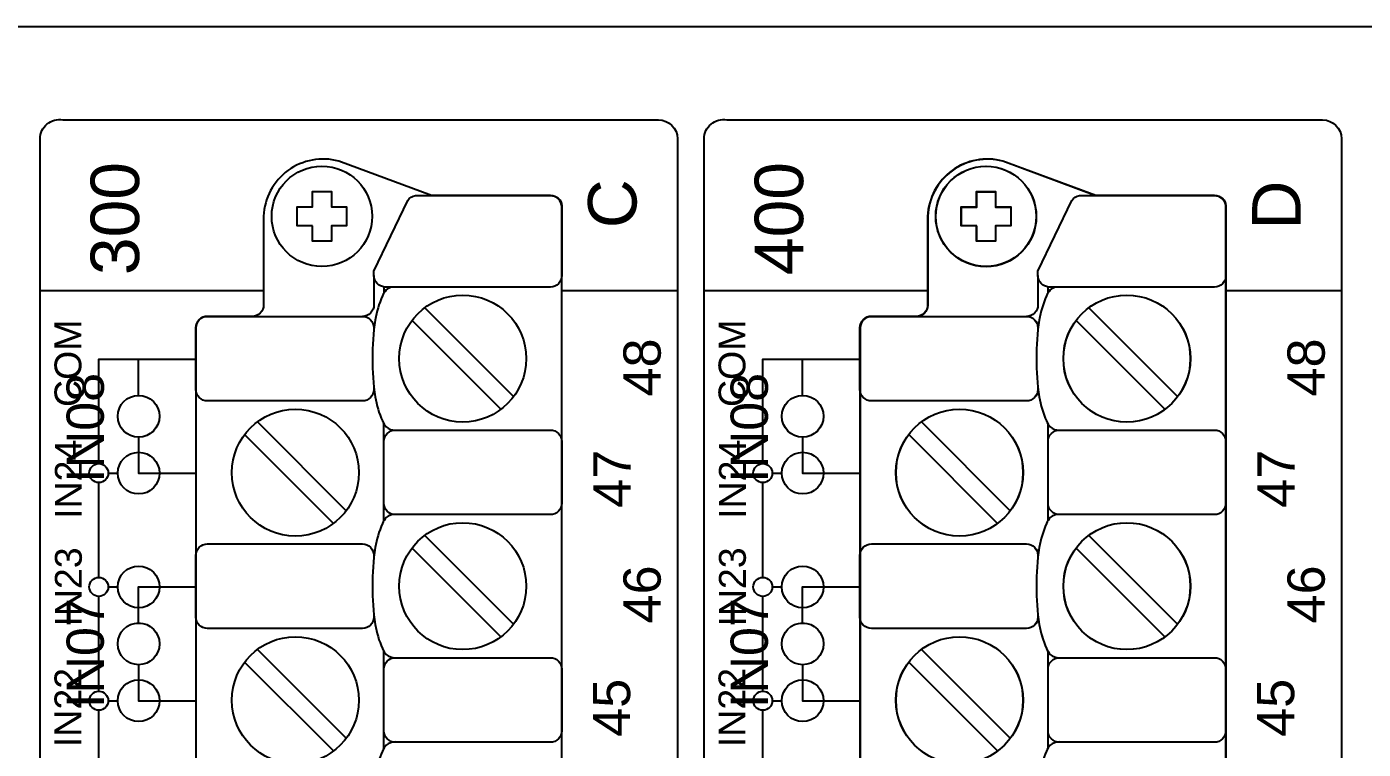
# Model space of a CAD drawing. Extents: x 1 to 47, y 1 to 34.6.
# Drawn here: x 35.134 to 38.656, y 18.67 to 20.575 of the extents above; entities that cross this region are included whole.
import ezdxf

# ---------------------------------------------------------------- set-up
doc = ezdxf.new("R2010")
doc.units = 0
doc.header["$MEASUREMENT"] = 0
for name, color, linetype in [('10_0______DWG_', 7, 'CONTINUOUS'), ('8_1__2___8__OPTOISOLATED_I', 7, 'CONTINUOUS'), ('8_2__7___8__OPTOISOLATED_I', 7, 'CONTINUOUS'), ('8_3__C___18__COMMON____6__', 7, 'CONTINUOUS'), ('8_4__D___18__COMMON____6__', 7, 'CONTINUOUS'), ('8_5__E___8__OPTOISOLATED_I', 7, 'CONTINUOUS'), ('8_6__4___18__COMMON____6__', 7, 'CONTINUOUS'), ('8_7__8___8__OPTOISOLATED_I', 7, 'CONTINUOUS'), ('9_1__0__EMPTY_IO_BOARD_POS', 7, 'CONTINUOUS'), ('9_2__2___8__OPTOISOLATED_I', 7, 'CONTINUOUS'), ('9_3__7___8__OPTOISOLATED_I', 7, 'CONTINUOUS'), ('9_4__C___18__COMMON____6__', 7, 'CONTINUOUS'), ('9_5__D___18__COMMON____6__', 7, 'CONTINUOUS'), ('9_6__E___8__OPTOISOLATED_I', 7, 'CONTINUOUS'), ('9_7__4___18__COMMON____6__', 7, 'CONTINUOUS'), ('9_8__8___8__OPTOISOLATED_I', 7, 'CONTINUOUS')]:
    doc.layers.add(name, color=color, linetype=linetype)
doc.styles.add('ARIAL', font='arial.ttf')

msp = doc.modelspace()

# ---------------------------------------------------------------- linework, layer by layer
at = {"layer": '10_0______DWG_'}
for points in [[(40.7706, 20.575), (32.8906, 20.575, 0.414214), (32.8006, 20.485), (32.8006, 3.415, 0.414214), (32.8906, 3.325), (40.7706, 3.325, 0.381966), (40.86, 3.405), (40.86, 20.495, 0.381966)], [(35.169, 3.6192), (35.169, 20.2795, -0.468367), (35.229, 20.3295), (36.7989, 20.3295, -0.414132), (36.849, 20.2795), (36.849, 3.6192, -0.414214), (36.7989, 3.5692), (35.219, 3.5692, -0.414287)], [(36.919, 3.6192), (36.919, 20.2795, -0.468367), (36.979, 20.3295), (38.549, 20.3295, -0.414132), (38.599, 20.2795), (38.599, 3.6192, -0.414214), (38.549, 3.5692), (36.969, 3.5692, -0.414287)], [(36.3961, 15.088), (36.5141, 15.088, 0.414213), (36.5441, 15.118), (36.5442, 20.0998, 0.414214), (36.5142, 20.1298), (36.2011, 20.1298), (35.9564, 20.2207, 0.480048), (35.7582, 20.0757), (35.7582, 19.8415, -0.414214), (35.7282, 19.8115), (35.61, 19.8115, 0.414212), (35.58, 19.7815), (35.5799, 19.7815), (35.5799, 14.8004, 0.414215), (35.6099, 14.7704), (35.9228, 14.7705), (36.1676, 14.6796, 0.47859), (36.3661, 14.8246), (36.3661, 15.058, -0.414214)], [(36.544, 20.1031), (36.5442, 19.9188, -0.414214), (36.5142, 19.8888), (36.0771, 19.8888, -0.390527), (36.0488, 19.9188), (36.0488, 19.931), (36.1385, 20.1169, -0.241514), (36.1585, 20.1298), (36.5142, 20.1298, -0.422157)]]:
    msp.add_lwpolyline(points, format="xyb", close=True, dxfattribs=at)
msp.add_lwpolyline([(35.8871, 20.0503), (35.8468, 20.0503), (35.8468, 20.1002), (35.8871, 20.1002), (35.8871, 20.1403), (35.937, 20.1403), (35.937, 20.1002), (35.977, 20.1002), (35.977, 20.0503), (35.937, 20.0503), (35.937, 20.0101), (35.8871, 20.0101)], close=True, dxfattribs=at)
for points in [[(36.0488, 19.9188), (36.0489, 19.8415, -0.414214), (36.0189, 19.8115)], [(36.0969, 19.8888, 0.127742), (36.0815, 19.881, 0.081668), (36.0713, 19.8654, 0.0591), (36.052, 19.8017, 0.034646), (36.0449, 19.7002, 0.03436), (36.052, 19.5995, 0.0591), (36.0713, 19.5358, 0.081668), (36.0815, 19.5201, 0.191033), (36.1054, 19.5116)], [(36.0487, 19.6265), (36.0487, 19.6186, -0.414214), (36.0187, 19.5886), (35.6099, 19.5886, -0.414214), (35.5799, 19.6186), (35.5799, 19.7815, -0.414214), (35.6099, 19.8115), (36.0187, 19.8115, -0.414214), (36.0487, 19.7815), (36.0487, 19.7747)], [(36.0754, 19.4816, -0.414214), (36.1054, 19.5116), (36.5141, 19.5116, -0.414214), (36.5441, 19.4816), (36.5441, 19.3188, -0.414214), (36.5141, 19.2888), (36.1054, 19.2888, -0.414214), (36.0754, 19.3188)], [(36.1054, 19.2895, 0.191033), (36.0815, 19.281, 0.081668), (36.0713, 19.2654, 0.0591), (36.052, 19.2017, 0.034646), (36.0449, 19.1002, 0.03436), (36.052, 18.9995, 0.0591), (36.0713, 18.9358, 0.081668), (36.0815, 18.9201, 0.191033), (36.1054, 18.9116)], [(36.0487, 19.0265), (36.0487, 19.0186, -0.414214), (36.0187, 18.9886), (35.6099, 18.9886, -0.414214), (35.5799, 19.0186), (35.5799, 19.1815, -0.414214), (35.6099, 19.2115), (36.0187, 19.2115, -0.414214), (36.0487, 19.1815), (36.0487, 19.1746)], [(36.0754, 18.8816, -0.414214), (36.1054, 18.9116), (36.5141, 18.9116, -0.414214), (36.5441, 18.8816), (36.5441, 18.7188, -0.414214), (36.5141, 18.6888), (36.1054, 18.6888, -0.414214), (36.0754, 18.7188)], [(36.1054, 18.6895, 0.191033), (36.0815, 18.681, 0.081668), (36.0713, 18.6654, 0.0591), (36.052, 18.6017, 0.034646), (36.0449, 18.5002, 0.03436), (36.052, 18.3995, 0.0591), (36.0713, 18.3358, 0.081668), (36.0815, 18.3201, 0.191033), (36.1054, 18.3116)]]:
    msp.add_lwpolyline(points, format="xyb", dxfattribs=at)
for points in [[(35.169, 19.8794), (35.7582, 19.8794)], [(36.0747, 19.8891), (36.0747, 19.872)], [(36.5442, 19.8794), (36.849, 19.8794)], [(36.919, 19.8794), (37.5082, 19.8794)], [(38.2942, 19.8794), (38.599, 19.8794)], [(36.1827, 19.834), (36.4169, 19.5998)], [(36.1493, 19.8005), (36.3835, 19.5664)], [(35.7417, 19.5333), (35.9759, 19.2991)], [(36.0754, 19.273), (36.0754, 19.5281)], [(35.7083, 19.4999), (35.9425, 19.2657)], [(36.1827, 19.234), (36.4169, 18.9998)], [(36.1493, 19.2005), (36.3835, 18.9664)], [(35.7417, 18.9333), (35.9759, 18.6991)], [(36.0754, 18.673), (36.0754, 18.9281)], [(35.7083, 18.8999), (35.9425, 18.6657)]]:
    msp.add_lwpolyline(points, dxfattribs=at)
for centre, radius in [((35.9119, 20.0752), 0.1324), ((36.2831, 19.7002), 0.1673), ((35.8421, 19.3995), 0.1673), ((36.2831, 19.1002), 0.1673), ((35.8421, 18.7995), 0.1673)]:
    msp.add_circle(centre, radius, dxfattribs=at)
at = {"layer": '8_1__2___8__OPTOISOLATED_I'}
for points in [[(35.4288, 19.6032), (35.4288, 19.6982), (35.58, 19.6982)], [(35.4288, 19.4932), (35.4288, 19.3982), (35.58, 19.3982)], [(35.4288, 19.0032), (35.4288, 19.0982), (35.58, 19.0982)], [(35.4288, 18.8932), (35.4288, 18.7982), (35.58, 18.7982)]]:
    msp.add_lwpolyline(points, dxfattribs=at)
for centre in [(35.4288, 19.5482), (35.4288, 18.9482)]:
    msp.add_circle(centre, 0.055, dxfattribs=at)
at = {"layer": '8_2__7___8__OPTOISOLATED_I'}
for points in [[(35.4288, 19.6031), (35.4288, 19.6982), (35.5799, 19.6982)], [(35.4288, 19.4931), (35.4288, 19.3982), (35.5799, 19.3982)], [(35.4288, 19.0031), (35.4288, 19.0982), (35.5799, 19.0982)], [(35.4288, 18.8931), (35.4288, 18.7982), (35.5799, 18.7982)]]:
    msp.add_lwpolyline(points, dxfattribs=at)
for centre in [(35.4288, 19.5481), (35.4288, 18.9481)]:
    msp.add_circle(centre, 0.055, dxfattribs=at)
at = {"layer": '8_3__C___18__COMMON____6__'}
for points in [[(35.3238, 19.4232), (35.3238, 19.6982), (35.5799, 19.6982)], [(35.3238, 19.1232), (35.3238, 19.3732)], [(35.3488, 19.3982), (35.3738, 19.3982)], [(35.4838, 19.3982), (35.5799, 19.3982)], [(35.3488, 19.0982), (35.3738, 19.0982)], [(35.4838, 19.0982), (35.5799, 19.0982)], [(35.3238, 18.8232), (35.3238, 19.0732)], [(35.3488, 18.7982), (35.3738, 18.7982)], [(35.4838, 18.7982), (35.5799, 18.7982)], [(35.3238, 18.5232), (35.3238, 18.7732)]]:
    msp.add_lwpolyline(points, dxfattribs=at)
for centre, radius in [((35.4288, 19.3982), 0.055), ((35.3238, 19.3982), 0.025), ((35.4288, 19.0982), 0.055), ((35.3238, 19.0982), 0.025), ((35.4288, 18.7982), 0.055), ((35.3238, 18.7982), 0.025)]:
    msp.add_circle(centre, radius, dxfattribs=at)
at = {"layer": '8_4__D___18__COMMON____6__'}
for points in [[(35.3238, 19.4232), (35.3238, 19.6982), (35.5799, 19.6982)], [(35.3238, 19.1232), (35.3238, 19.3732)], [(35.3488, 19.3982), (35.3738, 19.3982)], [(35.4838, 19.3982), (35.5799, 19.3982)], [(35.3488, 19.0982), (35.3738, 19.0982)], [(35.4838, 19.0982), (35.5799, 19.0982)], [(35.3238, 18.8232), (35.3238, 19.0732)], [(35.3488, 18.7982), (35.3738, 18.7982)], [(35.4838, 18.7982), (35.5799, 18.7982)], [(35.3238, 18.5232), (35.3238, 18.7732)]]:
    msp.add_lwpolyline(points, dxfattribs=at)
for centre, radius in [((35.4288, 19.3982), 0.055), ((35.3238, 19.3982), 0.025), ((35.4288, 19.0982), 0.055), ((35.3238, 19.0982), 0.025), ((35.4288, 18.7982), 0.055), ((35.3238, 18.7982), 0.025)]:
    msp.add_circle(centre, radius, dxfattribs=at)
at = {"layer": '8_5__E___8__OPTOISOLATED_I'}
for points in [[(35.4288, 19.6031), (35.4288, 19.6982), (35.5799, 19.6982)], [(35.4288, 19.4931), (35.4288, 19.3982), (35.5799, 19.3982)], [(35.4288, 19.0031), (35.4288, 19.0982), (35.5799, 19.0982)], [(35.4288, 18.8931), (35.4288, 18.7982), (35.5799, 18.7982)]]:
    msp.add_lwpolyline(points, dxfattribs=at)
for centre in [(35.4288, 19.5481), (35.4288, 18.9481)]:
    msp.add_circle(centre, 0.055, dxfattribs=at)
at = {"layer": '8_6__4___18__COMMON____6__'}
for points in [[(35.3238, 19.4232), (35.3238, 19.6982), (35.58, 19.6982)], [(35.3238, 19.1232), (35.3238, 19.3732)], [(35.3488, 19.3982), (35.3738, 19.3982)], [(35.4838, 19.3982), (35.58, 19.3982)], [(35.3488, 19.0982), (35.3738, 19.0982)], [(35.4838, 19.0982), (35.58, 19.0982)], [(35.3238, 18.8232), (35.3238, 19.0732)], [(35.3488, 18.7982), (35.3738, 18.7982)], [(35.4838, 18.7982), (35.58, 18.7982)], [(35.3238, 18.5232), (35.3238, 18.7732)]]:
    msp.add_lwpolyline(points, dxfattribs=at)
for centre, radius in [((35.4288, 19.3982), 0.055), ((35.3238, 19.3982), 0.025), ((35.4288, 19.0982), 0.055), ((35.3238, 19.0982), 0.025), ((35.4288, 18.7982), 0.055), ((35.3238, 18.7982), 0.025)]:
    msp.add_circle(centre, radius, dxfattribs=at)
at = {"layer": '8_7__8___8__OPTOISOLATED_I'}
for points in [[(35.4288, 19.6031), (35.4288, 19.6982), (35.5799, 19.6982)], [(35.4288, 19.4931), (35.4288, 19.3982), (35.5799, 19.3982)], [(35.4288, 19.0031), (35.4288, 19.0982), (35.5799, 19.0982)], [(35.4288, 18.8931), (35.4288, 18.7982), (35.5799, 18.7982)]]:
    msp.add_lwpolyline(points, dxfattribs=at)
for centre in [(35.4288, 19.5481), (35.4288, 18.9481)]:
    msp.add_circle(centre, 0.055, dxfattribs=at)
at = {"layer": '9_1__0__EMPTY_IO_BOARD_POS'}
msp.add_lwpolyline([(38.1465, 15.0875), (38.2645, 15.0875, 0.414213), (38.2945, 15.1175), (38.2945, 20.0993, 0.414214), (38.2645, 20.1293), (37.9515, 20.1293), (37.7067, 20.2202, 0.480048), (37.5085, 20.0752), (37.5085, 19.841, -0.414214), (37.4785, 19.811), (37.3604, 19.811, 0.414212), (37.3304, 19.781), (37.3303, 19.781), (37.3303, 14.7999, 0.414215), (37.3603, 14.7699), (37.6732, 14.77), (37.9179, 14.6791, 0.47859), (38.1165, 14.8241), (38.1165, 15.0575, -0.414214)], format="xyb", close=True, dxfattribs=at)
msp.add_lwpolyline([(37.6374, 20.0497), (37.5971, 20.0497), (37.5971, 20.0997), (37.6374, 20.0997), (37.6374, 20.1398), (37.6874, 20.1398), (37.6874, 20.0997), (37.7273, 20.0997), (37.7273, 20.0497), (37.6874, 20.0497), (37.6874, 20.0096), (37.6374, 20.0096)], close=True, dxfattribs=at)
msp.add_circle((37.6622, 20.0747), 0.1324, dxfattribs=at)
at = {"layer": '9_2__2___8__OPTOISOLATED_I'}
for points in [[(38.1461, 15.088), (38.2641, 15.088, 0.414213), (38.2941, 15.118), (38.2942, 20.0998, 0.414214), (38.2642, 20.1298), (37.9511, 20.1298), (37.7064, 20.2207, 0.480048), (37.5082, 20.0757), (37.5082, 19.8415, -0.414214), (37.4782, 19.8115), (37.36, 19.8115, 0.414212), (37.33, 19.7815), (37.3299, 19.7815), (37.3299, 14.8004, 0.414215), (37.3599, 14.7704), (37.6728, 14.7705), (37.9176, 14.6796, 0.47859), (38.1161, 14.8246), (38.1161, 15.058, -0.414214)], [(38.294, 20.1031), (38.2942, 19.9188, -0.414214), (38.2642, 19.8888), (37.8271, 19.8888, -0.390527), (37.7988, 19.9188), (37.7988, 19.931), (37.8885, 20.1169, -0.241514), (37.9085, 20.1298), (38.2642, 20.1298, -0.422157)]]:
    msp.add_lwpolyline(points, format="xyb", close=True, dxfattribs=at)
msp.add_lwpolyline([(37.6371, 20.0503), (37.5968, 20.0503), (37.5968, 20.1002), (37.6371, 20.1002), (37.6371, 20.1403), (37.687, 20.1403), (37.687, 20.1002), (37.727, 20.1002), (37.727, 20.0503), (37.687, 20.0503), (37.687, 20.0101), (37.6371, 20.0101)], close=True, dxfattribs=at)
for points in [[(37.7988, 19.9188), (37.7989, 19.8415, -0.414214), (37.7689, 19.8115)], [(37.8469, 19.8888, 0.127742), (37.8315, 19.881, 0.081668), (37.8213, 19.8654, 0.0591), (37.802, 19.8017, 0.034646), (37.7949, 19.7002, 0.03436), (37.802, 19.5995, 0.0591), (37.8213, 19.5358, 0.081668), (37.8315, 19.5201, 0.191033), (37.8554, 19.5116)], [(37.7987, 19.6265), (37.7987, 19.6186, -0.414214), (37.7687, 19.5886), (37.3599, 19.5886, -0.414214), (37.3299, 19.6186), (37.3299, 19.7815, -0.414214), (37.3599, 19.8115), (37.7687, 19.8115, -0.414214), (37.7987, 19.7815), (37.7987, 19.7747)], [(37.8254, 19.4816, -0.414214), (37.8554, 19.5116), (38.2641, 19.5116, -0.414214), (38.2941, 19.4816), (38.2941, 19.3188, -0.414214), (38.2641, 19.2888), (37.8554, 19.2888, -0.414214), (37.8254, 19.3188)], [(37.8554, 19.2895, 0.191033), (37.8315, 19.281, 0.081668), (37.8213, 19.2654, 0.0591), (37.802, 19.2017, 0.034646), (37.7949, 19.1002, 0.03436), (37.802, 18.9995, 0.0591), (37.8213, 18.9358, 0.081668), (37.8315, 18.9201, 0.191033), (37.8554, 18.9116)], [(37.7987, 19.0265), (37.7987, 19.0186, -0.414214), (37.7687, 18.9886), (37.3599, 18.9886, -0.414214), (37.3299, 19.0186), (37.3299, 19.1815, -0.414214), (37.3599, 19.2115), (37.7687, 19.2115, -0.414214), (37.7987, 19.1815), (37.7987, 19.1746)], [(37.8254, 18.8816, -0.414214), (37.8554, 18.9116), (38.2641, 18.9116, -0.414214), (38.2941, 18.8816), (38.2941, 18.7188, -0.414214), (38.2641, 18.6888), (37.8554, 18.6888, -0.414214), (37.8254, 18.7188)], [(37.8554, 18.6895, 0.191033), (37.8315, 18.681, 0.081668), (37.8213, 18.6654, 0.0591), (37.802, 18.6017, 0.034646), (37.7949, 18.5002, 0.03436), (37.802, 18.3995, 0.0591), (37.8213, 18.3358, 0.081668), (37.8315, 18.3201, 0.191033), (37.8554, 18.3116)]]:
    msp.add_lwpolyline(points, format="xyb", dxfattribs=at)
for points in [[(37.8247, 19.8891), (37.8247, 19.872)], [(37.9327, 19.834), (38.1669, 19.5998)], [(37.8993, 19.8005), (38.1335, 19.5664)], [(37.1788, 19.6032), (37.1788, 19.6982), (37.33, 19.6982)], [(37.4918, 19.5333), (37.7259, 19.2991)], [(37.8254, 19.273), (37.8254, 19.5281)], [(37.1788, 19.4932), (37.1788, 19.3982), (37.33, 19.3982)], [(37.4583, 19.4999), (37.6925, 19.2657)], [(37.9327, 19.234), (38.1669, 18.9998)], [(37.8993, 19.2005), (38.1335, 18.9664)], [(37.1788, 19.0032), (37.1788, 19.0982), (37.33, 19.0982)], [(37.4918, 18.9333), (37.7259, 18.6991)], [(37.8254, 18.673), (37.8254, 18.9281)], [(37.1788, 18.8932), (37.1788, 18.7982), (37.33, 18.7982)], [(37.4583, 18.8999), (37.6925, 18.6657)]]:
    msp.add_lwpolyline(points, dxfattribs=at)
for centre, radius in [((37.6619, 20.0752), 0.1324), ((38.0331, 19.7002), 0.1673), ((37.1788, 19.5482), 0.055), ((37.5921, 19.3995), 0.1673), ((38.0331, 19.1002), 0.1673), ((37.1788, 18.9482), 0.055), ((37.5921, 18.7995), 0.1673)]:
    msp.add_circle(centre, radius, dxfattribs=at)
at = {"layer": '9_3__7___8__OPTOISOLATED_I'}
for points in [[(38.1461, 15.088), (38.2641, 15.088, 0.414213), (38.2941, 15.118), (38.2942, 20.0998, 0.414214), (38.2642, 20.1298), (37.9511, 20.1298), (37.7064, 20.2207, 0.480048), (37.5082, 20.0757), (37.5082, 19.8415, -0.414214), (37.4782, 19.8115), (37.36, 19.8115, 0.414212), (37.33, 19.7815), (37.3299, 19.7815), (37.3299, 14.8004, 0.414215), (37.3599, 14.7704), (37.6728, 14.7705), (37.9176, 14.6796, 0.47859), (38.1161, 14.8246), (38.1161, 15.058, -0.414214)], [(38.294, 20.1031), (38.2942, 19.9188, -0.414214), (38.2642, 19.8888), (37.8271, 19.8888, -0.390527), (37.7988, 19.9188), (37.7988, 19.931), (37.8885, 20.1169, -0.241514), (37.9085, 20.1298), (38.2642, 20.1298, -0.422157)]]:
    msp.add_lwpolyline(points, format="xyb", close=True, dxfattribs=at)
msp.add_lwpolyline([(37.6371, 20.0503), (37.5968, 20.0503), (37.5968, 20.1002), (37.6371, 20.1002), (37.6371, 20.1403), (37.687, 20.1403), (37.687, 20.1002), (37.727, 20.1002), (37.727, 20.0503), (37.687, 20.0503), (37.687, 20.0101), (37.6371, 20.0101)], close=True, dxfattribs=at)
for points in [[(37.7988, 19.9188), (37.7989, 19.8415, -0.414214), (37.7689, 19.8115)], [(37.8469, 19.8888, 0.127742), (37.8315, 19.881, 0.081668), (37.8213, 19.8654, 0.0591), (37.802, 19.8017, 0.034646), (37.7949, 19.7002, 0.03436), (37.802, 19.5995, 0.0591), (37.8213, 19.5358, 0.081668), (37.8315, 19.5201, 0.191033), (37.8554, 19.5116)], [(37.7987, 19.6265), (37.7987, 19.6186, -0.414214), (37.7687, 19.5886), (37.3599, 19.5886, -0.414214), (37.3299, 19.6186), (37.3299, 19.7815, -0.414214), (37.3599, 19.8115), (37.7687, 19.8115, -0.414214), (37.7987, 19.7815), (37.7987, 19.7747)], [(37.8254, 19.4816, -0.414214), (37.8554, 19.5116), (38.2641, 19.5116, -0.414214), (38.2941, 19.4816), (38.2941, 19.3188, -0.414214), (38.2641, 19.2888), (37.8554, 19.2888, -0.414214), (37.8254, 19.3188)], [(37.8554, 19.2895, 0.191033), (37.8315, 19.281, 0.081668), (37.8213, 19.2654, 0.0591), (37.802, 19.2017, 0.034646), (37.7949, 19.1002, 0.03436), (37.802, 18.9995, 0.0591), (37.8213, 18.9358, 0.081668), (37.8315, 18.9201, 0.191033), (37.8554, 18.9116)], [(37.7987, 19.0265), (37.7987, 19.0186, -0.414214), (37.7687, 18.9886), (37.3599, 18.9886, -0.414214), (37.3299, 19.0186), (37.3299, 19.1815, -0.414214), (37.3599, 19.2115), (37.7687, 19.2115, -0.414214), (37.7987, 19.1815), (37.7987, 19.1746)], [(37.8254, 18.8816, -0.414214), (37.8554, 18.9116), (38.2641, 18.9116, -0.414214), (38.2941, 18.8816), (38.2941, 18.7188, -0.414214), (38.2641, 18.6888), (37.8554, 18.6888, -0.414214), (37.8254, 18.7188)], [(37.8554, 18.6895, 0.191033), (37.8315, 18.681, 0.081668), (37.8213, 18.6654, 0.0591), (37.802, 18.6017, 0.034646), (37.7949, 18.5002, 0.03436), (37.802, 18.3995, 0.0591), (37.8213, 18.3358, 0.081668), (37.8315, 18.3201, 0.191033), (37.8554, 18.3116)]]:
    msp.add_lwpolyline(points, format="xyb", dxfattribs=at)
for points in [[(37.8247, 19.8891), (37.8247, 19.872)], [(37.9327, 19.834), (38.1669, 19.5998)], [(37.8993, 19.8005), (38.1335, 19.5664)], [(37.1788, 19.6031), (37.1788, 19.6982), (37.3299, 19.6982)], [(37.4918, 19.5333), (37.7259, 19.2991)], [(37.8254, 19.273), (37.8254, 19.5281)], [(37.1788, 19.4931), (37.1788, 19.3982), (37.3299, 19.3982)], [(37.4583, 19.4999), (37.6925, 19.2657)], [(37.9327, 19.234), (38.1669, 18.9998)], [(37.8993, 19.2005), (38.1335, 18.9664)], [(37.1788, 19.0031), (37.1788, 19.0982), (37.3299, 19.0982)], [(37.4918, 18.9333), (37.7259, 18.6991)], [(37.8254, 18.673), (37.8254, 18.9281)], [(37.1788, 18.8931), (37.1788, 18.7982), (37.3299, 18.7982)], [(37.4583, 18.8999), (37.6925, 18.6657)]]:
    msp.add_lwpolyline(points, dxfattribs=at)
for centre, radius in [((37.6619, 20.0752), 0.1324), ((38.0331, 19.7002), 0.1673), ((37.1788, 19.5481), 0.055), ((37.5921, 19.3995), 0.1673), ((38.0331, 19.1002), 0.1673), ((37.1788, 18.9481), 0.055), ((37.5921, 18.7995), 0.1673)]:
    msp.add_circle(centre, radius, dxfattribs=at)
at = {"layer": '9_4__C___18__COMMON____6__'}
for points in [[(38.1461, 15.088), (38.2641, 15.088, 0.414213), (38.2941, 15.118), (38.2942, 20.0998, 0.414214), (38.2642, 20.1298), (37.9511, 20.1298), (37.7064, 20.2207, 0.480048), (37.5082, 20.0757), (37.5082, 19.8415, -0.414214), (37.4782, 19.8115), (37.36, 19.8115, 0.414212), (37.33, 19.7815), (37.3299, 19.7815), (37.3299, 14.8004, 0.414215), (37.3599, 14.7704), (37.6728, 14.7705), (37.9176, 14.6796, 0.47859), (38.1161, 14.8246), (38.1161, 15.058, -0.414214)], [(38.294, 20.1031), (38.2942, 19.9188, -0.414214), (38.2642, 19.8888), (37.8271, 19.8888, -0.390527), (37.7988, 19.9188), (37.7988, 19.931), (37.8885, 20.1169, -0.241514), (37.9085, 20.1298), (38.2642, 20.1298, -0.422157)]]:
    msp.add_lwpolyline(points, format="xyb", close=True, dxfattribs=at)
msp.add_lwpolyline([(37.6371, 20.0503), (37.5968, 20.0503), (37.5968, 20.1002), (37.6371, 20.1002), (37.6371, 20.1403), (37.687, 20.1403), (37.687, 20.1002), (37.727, 20.1002), (37.727, 20.0503), (37.687, 20.0503), (37.687, 20.0101), (37.6371, 20.0101)], close=True, dxfattribs=at)
for points in [[(37.7988, 19.9188), (37.7989, 19.8415, -0.414214), (37.7689, 19.8115)], [(37.8469, 19.8888, 0.127742), (37.8315, 19.881, 0.081668), (37.8213, 19.8654, 0.0591), (37.802, 19.8017, 0.034646), (37.7949, 19.7002, 0.03436), (37.802, 19.5995, 0.0591), (37.8213, 19.5358, 0.081668), (37.8315, 19.5201, 0.191033), (37.8554, 19.5116)], [(37.7987, 19.6265), (37.7987, 19.6186, -0.414214), (37.7687, 19.5886), (37.3599, 19.5886, -0.414214), (37.3299, 19.6186), (37.3299, 19.7815, -0.414214), (37.3599, 19.8115), (37.7687, 19.8115, -0.414214), (37.7987, 19.7815), (37.7987, 19.7747)], [(37.8254, 19.4816, -0.414214), (37.8554, 19.5116), (38.2641, 19.5116, -0.414214), (38.2941, 19.4816), (38.2941, 19.3188, -0.414214), (38.2641, 19.2888), (37.8554, 19.2888, -0.414214), (37.8254, 19.3188)], [(37.8554, 19.2895, 0.191033), (37.8315, 19.281, 0.081668), (37.8213, 19.2654, 0.0591), (37.802, 19.2017, 0.034646), (37.7949, 19.1002, 0.03436), (37.802, 18.9995, 0.0591), (37.8213, 18.9358, 0.081668), (37.8315, 18.9201, 0.191033), (37.8554, 18.9116)], [(37.7987, 19.0265), (37.7987, 19.0186, -0.414214), (37.7687, 18.9886), (37.3599, 18.9886, -0.414214), (37.3299, 19.0186), (37.3299, 19.1815, -0.414214), (37.3599, 19.2115), (37.7687, 19.2115, -0.414214), (37.7987, 19.1815), (37.7987, 19.1746)], [(37.8254, 18.8816, -0.414214), (37.8554, 18.9116), (38.2641, 18.9116, -0.414214), (38.2941, 18.8816), (38.2941, 18.7188, -0.414214), (38.2641, 18.6888), (37.8554, 18.6888, -0.414214), (37.8254, 18.7188)], [(37.8554, 18.6895, 0.191033), (37.8315, 18.681, 0.081668), (37.8213, 18.6654, 0.0591), (37.802, 18.6017, 0.034646), (37.7949, 18.5002, 0.03436), (37.802, 18.3995, 0.0591), (37.8213, 18.3358, 0.081668), (37.8315, 18.3201, 0.191033), (37.8554, 18.3116)]]:
    msp.add_lwpolyline(points, format="xyb", dxfattribs=at)
for points in [[(37.8247, 19.8891), (37.8247, 19.872)], [(37.9327, 19.834), (38.1669, 19.5998)], [(37.8993, 19.8005), (38.1335, 19.5664)], [(37.0738, 19.4232), (37.0738, 19.6982), (37.3299, 19.6982)], [(37.4918, 19.5333), (37.7259, 19.2991)], [(37.8254, 19.273), (37.8254, 19.5281)], [(37.4583, 19.4999), (37.6925, 19.2657)], [(37.0738, 19.1232), (37.0738, 19.3732)], [(37.0988, 19.3982), (37.1238, 19.3982)], [(37.2338, 19.3982), (37.3299, 19.3982)], [(37.9327, 19.234), (38.1669, 18.9998)], [(37.8993, 19.2005), (38.1335, 18.9664)], [(37.0988, 19.0982), (37.1238, 19.0982)], [(37.2338, 19.0982), (37.3299, 19.0982)], [(37.0738, 18.8232), (37.0738, 19.0732)], [(37.4918, 18.9333), (37.7259, 18.6991)], [(37.8254, 18.673), (37.8254, 18.9281)], [(37.4583, 18.8999), (37.6925, 18.6657)], [(37.0988, 18.7982), (37.1238, 18.7982)], [(37.2338, 18.7982), (37.3299, 18.7982)], [(37.0738, 18.5232), (37.0738, 18.7732)]]:
    msp.add_lwpolyline(points, dxfattribs=at)
for centre, radius in [((37.6619, 20.0752), 0.1324), ((38.0331, 19.7002), 0.1673), ((37.5921, 19.3995), 0.1673), ((37.1788, 19.3982), 0.055), ((37.0738, 19.3982), 0.025), ((38.0331, 19.1002), 0.1673), ((37.1788, 19.0982), 0.055), ((37.0738, 19.0982), 0.025), ((37.5921, 18.7995), 0.1673), ((37.1788, 18.7982), 0.055), ((37.0738, 18.7982), 0.025)]:
    msp.add_circle(centre, radius, dxfattribs=at)
at = {"layer": '9_5__D___18__COMMON____6__'}
for points in [[(38.1461, 15.088), (38.2641, 15.088, 0.414213), (38.2941, 15.118), (38.2942, 20.0998, 0.414214), (38.2642, 20.1298), (37.9511, 20.1298), (37.7064, 20.2207, 0.480048), (37.5082, 20.0757), (37.5082, 19.8415, -0.414214), (37.4782, 19.8115), (37.36, 19.8115, 0.414212), (37.33, 19.7815), (37.3299, 19.7815), (37.3299, 14.8004, 0.414215), (37.3599, 14.7704), (37.6728, 14.7705), (37.9176, 14.6796, 0.47859), (38.1161, 14.8246), (38.1161, 15.058, -0.414214)], [(38.294, 20.1031), (38.2942, 19.9188, -0.414214), (38.2642, 19.8888), (37.8271, 19.8888, -0.390527), (37.7988, 19.9188), (37.7988, 19.931), (37.8885, 20.1169, -0.241514), (37.9085, 20.1298), (38.2642, 20.1298, -0.422157)]]:
    msp.add_lwpolyline(points, format="xyb", close=True, dxfattribs=at)
msp.add_lwpolyline([(37.6371, 20.0503), (37.5968, 20.0503), (37.5968, 20.1002), (37.6371, 20.1002), (37.6371, 20.1403), (37.687, 20.1403), (37.687, 20.1002), (37.727, 20.1002), (37.727, 20.0503), (37.687, 20.0503), (37.687, 20.0101), (37.6371, 20.0101)], close=True, dxfattribs=at)
for points in [[(37.7988, 19.9188), (37.7989, 19.8415, -0.414214), (37.7689, 19.8115)], [(37.8469, 19.8888, 0.127742), (37.8315, 19.881, 0.081668), (37.8213, 19.8654, 0.0591), (37.802, 19.8017, 0.034646), (37.7949, 19.7002, 0.03436), (37.802, 19.5995, 0.0591), (37.8213, 19.5358, 0.081668), (37.8315, 19.5201, 0.191033), (37.8554, 19.5116)], [(37.7987, 19.6265), (37.7987, 19.6186, -0.414214), (37.7687, 19.5886), (37.3599, 19.5886, -0.414214), (37.3299, 19.6186), (37.3299, 19.7815, -0.414214), (37.3599, 19.8115), (37.7687, 19.8115, -0.414214), (37.7987, 19.7815), (37.7987, 19.7747)], [(37.8254, 19.4816, -0.414214), (37.8554, 19.5116), (38.2641, 19.5116, -0.414214), (38.2941, 19.4816), (38.2941, 19.3188, -0.414214), (38.2641, 19.2888), (37.8554, 19.2888, -0.414214), (37.8254, 19.3188)], [(37.8554, 19.2895, 0.191033), (37.8315, 19.281, 0.081668), (37.8213, 19.2654, 0.0591), (37.802, 19.2017, 0.034646), (37.7949, 19.1002, 0.03436), (37.802, 18.9995, 0.0591), (37.8213, 18.9358, 0.081668), (37.8315, 18.9201, 0.191033), (37.8554, 18.9116)], [(37.7987, 19.0265), (37.7987, 19.0186, -0.414214), (37.7687, 18.9886), (37.3599, 18.9886, -0.414214), (37.3299, 19.0186), (37.3299, 19.1815, -0.414214), (37.3599, 19.2115), (37.7687, 19.2115, -0.414214), (37.7987, 19.1815), (37.7987, 19.1746)], [(37.8254, 18.8816, -0.414214), (37.8554, 18.9116), (38.2641, 18.9116, -0.414214), (38.2941, 18.8816), (38.2941, 18.7188, -0.414214), (38.2641, 18.6888), (37.8554, 18.6888, -0.414214), (37.8254, 18.7188)], [(37.8554, 18.6895, 0.191033), (37.8315, 18.681, 0.081668), (37.8213, 18.6654, 0.0591), (37.802, 18.6017, 0.034646), (37.7949, 18.5002, 0.03436), (37.802, 18.3995, 0.0591), (37.8213, 18.3358, 0.081668), (37.8315, 18.3201, 0.191033), (37.8554, 18.3116)]]:
    msp.add_lwpolyline(points, format="xyb", dxfattribs=at)
for points in [[(37.8247, 19.8891), (37.8247, 19.872)], [(37.9327, 19.834), (38.1669, 19.5998)], [(37.8993, 19.8005), (38.1335, 19.5664)], [(37.0738, 19.4232), (37.0738, 19.6982), (37.3299, 19.6982)], [(37.4918, 19.5333), (37.7259, 19.2991)], [(37.8254, 19.273), (37.8254, 19.5281)], [(37.4583, 19.4999), (37.6925, 19.2657)], [(37.0738, 19.1232), (37.0738, 19.3732)], [(37.0988, 19.3982), (37.1238, 19.3982)], [(37.2338, 19.3982), (37.3299, 19.3982)], [(37.9327, 19.234), (38.1669, 18.9998)], [(37.8993, 19.2005), (38.1335, 18.9664)], [(37.0988, 19.0982), (37.1238, 19.0982)], [(37.2338, 19.0982), (37.3299, 19.0982)], [(37.0738, 18.8232), (37.0738, 19.0732)], [(37.4918, 18.9333), (37.7259, 18.6991)], [(37.8254, 18.673), (37.8254, 18.9281)], [(37.4583, 18.8999), (37.6925, 18.6657)], [(37.0988, 18.7982), (37.1238, 18.7982)], [(37.2338, 18.7982), (37.3299, 18.7982)], [(37.0738, 18.5232), (37.0738, 18.7732)]]:
    msp.add_lwpolyline(points, dxfattribs=at)
for centre, radius in [((37.6619, 20.0752), 0.1324), ((38.0331, 19.7002), 0.1673), ((37.5921, 19.3995), 0.1673), ((37.1788, 19.3982), 0.055), ((37.0738, 19.3982), 0.025), ((38.0331, 19.1002), 0.1673), ((37.1788, 19.0982), 0.055), ((37.0738, 19.0982), 0.025), ((37.5921, 18.7995), 0.1673), ((37.1788, 18.7982), 0.055), ((37.0738, 18.7982), 0.025)]:
    msp.add_circle(centre, radius, dxfattribs=at)
at = {"layer": '9_6__E___8__OPTOISOLATED_I'}
for points in [[(38.1461, 15.088), (38.2641, 15.088, 0.414213), (38.2941, 15.118), (38.2942, 20.0998, 0.414214), (38.2642, 20.1298), (37.9511, 20.1298), (37.7064, 20.2207, 0.480048), (37.5082, 20.0757), (37.5082, 19.8415, -0.414214), (37.4782, 19.8115), (37.36, 19.8115, 0.414212), (37.33, 19.7815), (37.3299, 19.7815), (37.3299, 14.8004, 0.414215), (37.3599, 14.7704), (37.6728, 14.7705), (37.9176, 14.6796, 0.47859), (38.1161, 14.8246), (38.1161, 15.058, -0.414214)], [(38.294, 20.1031), (38.2942, 19.9188, -0.414214), (38.2642, 19.8888), (37.8271, 19.8888, -0.390527), (37.7988, 19.9188), (37.7988, 19.931), (37.8885, 20.1169, -0.241514), (37.9085, 20.1298), (38.2642, 20.1298, -0.422157)]]:
    msp.add_lwpolyline(points, format="xyb", close=True, dxfattribs=at)
msp.add_lwpolyline([(37.6371, 20.0503), (37.5968, 20.0503), (37.5968, 20.1002), (37.6371, 20.1002), (37.6371, 20.1403), (37.687, 20.1403), (37.687, 20.1002), (37.727, 20.1002), (37.727, 20.0503), (37.687, 20.0503), (37.687, 20.0101), (37.6371, 20.0101)], close=True, dxfattribs=at)
for points in [[(37.7988, 19.9188), (37.7989, 19.8415, -0.414214), (37.7689, 19.8115)], [(37.8469, 19.8888, 0.127742), (37.8315, 19.881, 0.081668), (37.8213, 19.8654, 0.0591), (37.802, 19.8017, 0.034646), (37.7949, 19.7002, 0.03436), (37.802, 19.5995, 0.0591), (37.8213, 19.5358, 0.081668), (37.8315, 19.5201, 0.191033), (37.8554, 19.5116)], [(37.7987, 19.6265), (37.7987, 19.6186, -0.414214), (37.7687, 19.5886), (37.3599, 19.5886, -0.414214), (37.3299, 19.6186), (37.3299, 19.7815, -0.414214), (37.3599, 19.8115), (37.7687, 19.8115, -0.414214), (37.7987, 19.7815), (37.7987, 19.7747)], [(37.8254, 19.4816, -0.414214), (37.8554, 19.5116), (38.2641, 19.5116, -0.414214), (38.2941, 19.4816), (38.2941, 19.3188, -0.414214), (38.2641, 19.2888), (37.8554, 19.2888, -0.414214), (37.8254, 19.3188)], [(37.8554, 19.2895, 0.191033), (37.8315, 19.281, 0.081668), (37.8213, 19.2654, 0.0591), (37.802, 19.2017, 0.034646), (37.7949, 19.1002, 0.03436), (37.802, 18.9995, 0.0591), (37.8213, 18.9358, 0.081668), (37.8315, 18.9201, 0.191033), (37.8554, 18.9116)], [(37.7987, 19.0265), (37.7987, 19.0186, -0.414214), (37.7687, 18.9886), (37.3599, 18.9886, -0.414214), (37.3299, 19.0186), (37.3299, 19.1815, -0.414214), (37.3599, 19.2115), (37.7687, 19.2115, -0.414214), (37.7987, 19.1815), (37.7987, 19.1746)], [(37.8254, 18.8816, -0.414214), (37.8554, 18.9116), (38.2641, 18.9116, -0.414214), (38.2941, 18.8816), (38.2941, 18.7188, -0.414214), (38.2641, 18.6888), (37.8554, 18.6888, -0.414214), (37.8254, 18.7188)], [(37.8554, 18.6895, 0.191033), (37.8315, 18.681, 0.081668), (37.8213, 18.6654, 0.0591), (37.802, 18.6017, 0.034646), (37.7949, 18.5002, 0.03436), (37.802, 18.3995, 0.0591), (37.8213, 18.3358, 0.081668), (37.8315, 18.3201, 0.191033), (37.8554, 18.3116)]]:
    msp.add_lwpolyline(points, format="xyb", dxfattribs=at)
for points in [[(37.8247, 19.8891), (37.8247, 19.872)], [(37.9327, 19.834), (38.1669, 19.5998)], [(37.8993, 19.8005), (38.1335, 19.5664)], [(37.1788, 19.6031), (37.1788, 19.6982), (37.3299, 19.6982)], [(37.4918, 19.5333), (37.7259, 19.2991)], [(37.8254, 19.273), (37.8254, 19.5281)], [(37.1788, 19.4931), (37.1788, 19.3982), (37.3299, 19.3982)], [(37.4583, 19.4999), (37.6925, 19.2657)], [(37.9327, 19.234), (38.1669, 18.9998)], [(37.8993, 19.2005), (38.1335, 18.9664)], [(37.1788, 19.0031), (37.1788, 19.0982), (37.3299, 19.0982)], [(37.4918, 18.9333), (37.7259, 18.6991)], [(37.8254, 18.673), (37.8254, 18.9281)], [(37.1788, 18.8931), (37.1788, 18.7982), (37.3299, 18.7982)], [(37.4583, 18.8999), (37.6925, 18.6657)]]:
    msp.add_lwpolyline(points, dxfattribs=at)
for centre, radius in [((37.6619, 20.0752), 0.1324), ((38.0331, 19.7002), 0.1673), ((37.1788, 19.5481), 0.055), ((37.5921, 19.3995), 0.1673), ((38.0331, 19.1002), 0.1673), ((37.1788, 18.9481), 0.055), ((37.5921, 18.7995), 0.1673)]:
    msp.add_circle(centre, radius, dxfattribs=at)
at = {"layer": '9_7__4___18__COMMON____6__'}
for points in [[(38.1462, 15.088), (38.2642, 15.088, 0.414213), (38.2942, 15.118), (38.2942, 20.0998, 0.414214), (38.2642, 20.1298), (37.9512, 20.1298), (37.7064, 20.2207, 0.480048), (37.5082, 20.0757), (37.5082, 19.8415, -0.414214), (37.4782, 19.8115), (37.3601, 19.8115, 0.414212), (37.3301, 19.7815), (37.33, 19.7815), (37.33, 14.8004, 0.414215), (37.36, 14.7704), (37.6729, 14.7705), (37.9176, 14.6796, 0.47859), (38.1162, 14.8246), (38.1162, 15.058, -0.414214)], [(38.2941, 20.1031), (38.2943, 19.9188, -0.414214), (38.2643, 19.8888), (37.8271, 19.8888, -0.390527), (37.7988, 19.9188), (37.7988, 19.931), (37.8886, 20.1169, -0.241514), (37.9085, 20.1298), (38.2643, 20.1298, -0.422157)]]:
    msp.add_lwpolyline(points, format="xyb", close=True, dxfattribs=at)
msp.add_lwpolyline([(37.6371, 20.0503), (37.5968, 20.0503), (37.5968, 20.1002), (37.6371, 20.1002), (37.6371, 20.1403), (37.6871, 20.1403), (37.6871, 20.1002), (37.727, 20.1002), (37.727, 20.0503), (37.6871, 20.0503), (37.6871, 20.0101), (37.6371, 20.0101)], close=True, dxfattribs=at)
for points in [[(37.7988, 19.9188), (37.799, 19.8415, -0.414214), (37.769, 19.8115)], [(37.847, 19.8888, 0.127742), (37.8315, 19.881, 0.081668), (37.8214, 19.8654, 0.0591), (37.802, 19.8017, 0.034646), (37.795, 19.7002, 0.03436), (37.802, 19.5995, 0.0591), (37.8214, 19.5358, 0.081668), (37.8315, 19.5201, 0.191033), (37.8554, 19.5116)], [(37.7988, 19.6265), (37.7988, 19.6186, -0.414214), (37.7688, 19.5886), (37.36, 19.5886, -0.414214), (37.33, 19.6186), (37.33, 19.7815, -0.414214), (37.36, 19.8115), (37.7688, 19.8115, -0.414214), (37.7988, 19.7815), (37.7988, 19.7747)], [(37.8254, 19.4816, -0.414214), (37.8554, 19.5116), (38.2642, 19.5116, -0.414214), (38.2942, 19.4816), (38.2942, 19.3188, -0.414214), (38.2642, 19.2888), (37.8554, 19.2888, -0.414214), (37.8254, 19.3188)], [(37.8554, 19.2895, 0.191033), (37.8315, 19.281, 0.081668), (37.8214, 19.2654, 0.0591), (37.802, 19.2017, 0.034646), (37.795, 19.1002, 0.03436), (37.802, 18.9995, 0.0591), (37.8214, 18.9358, 0.081668), (37.8315, 18.9201, 0.191033), (37.8554, 18.9116)], [(37.7988, 19.0265), (37.7988, 19.0186, -0.414214), (37.7688, 18.9886), (37.36, 18.9886, -0.414214), (37.33, 19.0186), (37.33, 19.1815, -0.414214), (37.36, 19.2115), (37.7688, 19.2115, -0.414214), (37.7988, 19.1815), (37.7988, 19.1746)], [(37.8254, 18.8816, -0.414214), (37.8554, 18.9116), (38.2642, 18.9116, -0.414214), (38.2942, 18.8816), (38.2942, 18.7188, -0.414214), (38.2642, 18.6888), (37.8554, 18.6888, -0.414214), (37.8254, 18.7188)], [(37.8554, 18.6895, 0.191033), (37.8315, 18.681, 0.081668), (37.8214, 18.6654, 0.0591), (37.802, 18.6017, 0.034646), (37.795, 18.5002, 0.03436), (37.802, 18.3995, 0.0591), (37.8214, 18.3358, 0.081668), (37.8315, 18.3201, 0.191033), (37.8554, 18.3116)]]:
    msp.add_lwpolyline(points, format="xyb", dxfattribs=at)
for points in [[(37.8248, 19.8891), (37.8248, 19.872)], [(37.9328, 19.834), (38.167, 19.5998)], [(37.8994, 19.8005), (38.1336, 19.5664)], [(37.0738, 19.4232), (37.0738, 19.6982), (37.33, 19.6982)], [(37.4918, 19.5333), (37.726, 19.2991)], [(37.8254, 19.273), (37.8254, 19.5281)], [(37.4584, 19.4999), (37.6926, 19.2657)], [(37.0738, 19.1232), (37.0738, 19.3732)], [(37.0988, 19.3982), (37.1238, 19.3982)], [(37.2338, 19.3982), (37.33, 19.3982)], [(37.9328, 19.234), (38.167, 18.9998)], [(37.8994, 19.2005), (38.1336, 18.9664)], [(37.0988, 19.0982), (37.1238, 19.0982)], [(37.2338, 19.0982), (37.33, 19.0982)], [(37.0738, 18.8232), (37.0738, 19.0732)], [(37.4918, 18.9333), (37.726, 18.6991)], [(37.8254, 18.673), (37.8254, 18.9281)], [(37.4584, 18.8999), (37.6926, 18.6657)], [(37.0988, 18.7982), (37.1238, 18.7982)], [(37.2338, 18.7982), (37.33, 18.7982)], [(37.0738, 18.5232), (37.0738, 18.7732)]]:
    msp.add_lwpolyline(points, dxfattribs=at)
for centre, radius in [((37.6619, 20.0752), 0.1324), ((38.0332, 19.7002), 0.1673), ((37.5922, 19.3995), 0.1673), ((37.1788, 19.3982), 0.055), ((37.0738, 19.3982), 0.025), ((38.0332, 19.1002), 0.1673), ((37.1788, 19.0982), 0.055), ((37.0738, 19.0982), 0.025), ((37.5922, 18.7995), 0.1673), ((37.1788, 18.7982), 0.055), ((37.0738, 18.7982), 0.025)]:
    msp.add_circle(centre, radius, dxfattribs=at)
at = {"layer": '9_8__8___8__OPTOISOLATED_I'}
for points in [[(38.1461, 15.088), (38.2641, 15.088, 0.414213), (38.2941, 15.118), (38.2942, 20.0998, 0.414214), (38.2642, 20.1298), (37.9511, 20.1298), (37.7064, 20.2207, 0.480048), (37.5082, 20.0757), (37.5082, 19.8415, -0.414214), (37.4782, 19.8115), (37.36, 19.8115, 0.414212), (37.33, 19.7815), (37.3299, 19.7815), (37.3299, 14.8004, 0.414215), (37.3599, 14.7704), (37.6728, 14.7705), (37.9176, 14.6796, 0.47859), (38.1161, 14.8246), (38.1161, 15.058, -0.414214)], [(38.294, 20.1031), (38.2942, 19.9188, -0.414214), (38.2642, 19.8888), (37.8271, 19.8888, -0.390527), (37.7988, 19.9188), (37.7988, 19.931), (37.8885, 20.1169, -0.241514), (37.9085, 20.1298), (38.2642, 20.1298, -0.422157)]]:
    msp.add_lwpolyline(points, format="xyb", close=True, dxfattribs=at)
msp.add_lwpolyline([(37.6371, 20.0503), (37.5968, 20.0503), (37.5968, 20.1002), (37.6371, 20.1002), (37.6371, 20.1403), (37.687, 20.1403), (37.687, 20.1002), (37.727, 20.1002), (37.727, 20.0503), (37.687, 20.0503), (37.687, 20.0101), (37.6371, 20.0101)], close=True, dxfattribs=at)
for points in [[(37.7988, 19.9188), (37.7989, 19.8415, -0.414214), (37.7689, 19.8115)], [(37.8469, 19.8888, 0.127742), (37.8315, 19.881, 0.081668), (37.8213, 19.8654, 0.0591), (37.802, 19.8017, 0.034646), (37.7949, 19.7002, 0.03436), (37.802, 19.5995, 0.0591), (37.8213, 19.5358, 0.081668), (37.8315, 19.5201, 0.191033), (37.8554, 19.5116)], [(37.7987, 19.6265), (37.7987, 19.6186, -0.414214), (37.7687, 19.5886), (37.3599, 19.5886, -0.414214), (37.3299, 19.6186), (37.3299, 19.7815, -0.414214), (37.3599, 19.8115), (37.7687, 19.8115, -0.414214), (37.7987, 19.7815), (37.7987, 19.7747)], [(37.8254, 19.4816, -0.414214), (37.8554, 19.5116), (38.2641, 19.5116, -0.414214), (38.2941, 19.4816), (38.2941, 19.3188, -0.414214), (38.2641, 19.2888), (37.8554, 19.2888, -0.414214), (37.8254, 19.3188)], [(37.8554, 19.2895, 0.191033), (37.8315, 19.281, 0.081668), (37.8213, 19.2654, 0.0591), (37.802, 19.2017, 0.034646), (37.7949, 19.1002, 0.03436), (37.802, 18.9995, 0.0591), (37.8213, 18.9358, 0.081668), (37.8315, 18.9201, 0.191033), (37.8554, 18.9116)], [(37.7987, 19.0265), (37.7987, 19.0186, -0.414214), (37.7687, 18.9886), (37.3599, 18.9886, -0.414214), (37.3299, 19.0186), (37.3299, 19.1815, -0.414214), (37.3599, 19.2115), (37.7687, 19.2115, -0.414214), (37.7987, 19.1815), (37.7987, 19.1746)], [(37.8254, 18.8816, -0.414214), (37.8554, 18.9116), (38.2641, 18.9116, -0.414214), (38.2941, 18.8816), (38.2941, 18.7188, -0.414214), (38.2641, 18.6888), (37.8554, 18.6888, -0.414214), (37.8254, 18.7188)], [(37.8554, 18.6895, 0.191033), (37.8315, 18.681, 0.081668), (37.8213, 18.6654, 0.0591), (37.802, 18.6017, 0.034646), (37.7949, 18.5002, 0.03436), (37.802, 18.3995, 0.0591), (37.8213, 18.3358, 0.081668), (37.8315, 18.3201, 0.191033), (37.8554, 18.3116)]]:
    msp.add_lwpolyline(points, format="xyb", dxfattribs=at)
for points in [[(37.8247, 19.8891), (37.8247, 19.872)], [(37.9327, 19.834), (38.1669, 19.5998)], [(37.8993, 19.8005), (38.1335, 19.5664)], [(37.1788, 19.6031), (37.1788, 19.6982), (37.3299, 19.6982)], [(37.4918, 19.5333), (37.7259, 19.2991)], [(37.8254, 19.273), (37.8254, 19.5281)], [(37.1788, 19.4931), (37.1788, 19.3982), (37.3299, 19.3982)], [(37.4583, 19.4999), (37.6925, 19.2657)], [(37.9327, 19.234), (38.1669, 18.9998)], [(37.8993, 19.2005), (38.1335, 18.9664)], [(37.1788, 19.0031), (37.1788, 19.0982), (37.3299, 19.0982)], [(37.4918, 18.9333), (37.7259, 18.6991)], [(37.8254, 18.673), (37.8254, 18.9281)], [(37.1788, 18.8931), (37.1788, 18.7982), (37.3299, 18.7982)], [(37.4583, 18.8999), (37.6925, 18.6657)]]:
    msp.add_lwpolyline(points, dxfattribs=at)
for centre, radius in [((37.6619, 20.0752), 0.1324), ((38.0331, 19.7002), 0.1673), ((37.1788, 19.5481), 0.055), ((37.5921, 19.3995), 0.1673), ((38.0331, 19.1002), 0.1673), ((37.1788, 18.9481), 0.055), ((37.5921, 18.7995), 0.1673)]:
    msp.add_circle(centre, radius, dxfattribs=at)

# ---------------------------------------------------------------- texts
at = {"layer": '10_0______DWG_', "style": 'ARIAL'}
for s, height, p in [('300', 0.12783, (35.4302, 19.9203)), ('400', 0.12783, (37.1802, 19.9203)), ('C', 0.1278, (36.741, 20.0439)), ('D', 0.1278, (38.4911, 20.0404)), ('48', 0.09833, (36.8047, 19.6004)), ('48', 0.09833, (38.5547, 19.6004)), ('47', 0.09833, (36.7258, 19.3068)), ('47', 0.09833, (38.4758, 19.3068)), ('46', 0.09833, (36.8047, 19.0021)), ('46', 0.09833, (38.5547, 19.0021)), ('45', 0.09833, (36.7242, 18.7032)), ('45', 0.09833, (38.4742, 18.7032))]:
    msp.add_text(s, height=height, rotation=90, dxfattribs=at).set_placement(p)
at = {"layer": '8_1__2___8__OPTOISOLATED_I', "style": 'ARIAL'}
for s, p in [('IN08', (35.3372, 19.3724)), ('IN07', (35.3372, 18.7786))]:
    msp.add_text(s, height=0.09833, rotation=90, dxfattribs=at).set_placement(p)
at = {"layer": '8_2__7___8__OPTOISOLATED_I', "style": 'ARIAL'}
for s, p in [('IN08', (35.3372, 19.3724)), ('IN07', (35.3372, 18.7785))]:
    msp.add_text(s, height=0.09833, rotation=90, dxfattribs=at).set_placement(p)
at = {"layer": '8_3__C___18__COMMON____6__', "style": 'ARIAL'}
for s, p in [('COM', (35.2779, 19.5724)), ('IN24', (35.2791, 19.2774)), ('IN23', (35.2791, 18.9936)), ('IN22', (35.2779, 18.6758))]:
    msp.add_text(s, height=0.0708, rotation=90, dxfattribs=at).set_placement(p)
at = {"layer": '8_4__D___18__COMMON____6__', "style": 'ARIAL'}
for s, p in [('COM', (35.2779, 19.5724)), ('IN24', (35.2791, 19.2774)), ('IN23', (35.2791, 18.9936)), ('IN22', (35.2779, 18.6758))]:
    msp.add_text(s, height=0.0708, rotation=90, dxfattribs=at).set_placement(p)
at = {"layer": '8_5__E___8__OPTOISOLATED_I', "style": 'ARIAL'}
for s, p in [('IN08', (35.3372, 19.3724)), ('IN07', (35.3372, 18.7785))]:
    msp.add_text(s, height=0.09833, rotation=90, dxfattribs=at).set_placement(p)
at = {"layer": '8_6__4___18__COMMON____6__', "style": 'ARIAL'}
for s, p in [('COM', (35.2779, 19.5725)), ('IN24', (35.2791, 19.2774)), ('IN23', (35.2791, 18.9936)), ('IN22', (35.2779, 18.6758))]:
    msp.add_text(s, height=0.0708, rotation=90, dxfattribs=at).set_placement(p)
at = {"layer": '8_7__8___8__OPTOISOLATED_I', "style": 'ARIAL'}
for s, p in [('IN08', (35.3372, 19.3724)), ('IN07', (35.3372, 18.7785))]:
    msp.add_text(s, height=0.09833, rotation=90, dxfattribs=at).set_placement(p)
at = {"layer": '9_2__2___8__OPTOISOLATED_I', "style": 'ARIAL'}
for s, p in [('IN08', (37.0872, 19.3724)), ('IN07', (37.0872, 18.7786))]:
    msp.add_text(s, height=0.09833, rotation=90, dxfattribs=at).set_placement(p)
at = {"layer": '9_3__7___8__OPTOISOLATED_I', "style": 'ARIAL'}
for s, p in [('IN08', (37.0872, 19.3724)), ('IN07', (37.0872, 18.7785))]:
    msp.add_text(s, height=0.09833, rotation=90, dxfattribs=at).set_placement(p)
at = {"layer": '9_4__C___18__COMMON____6__', "style": 'ARIAL'}
for s, p in [('COM', (37.0279, 19.5724)), ('IN24', (37.0291, 19.2774)), ('IN23', (37.0291, 18.9936)), ('IN22', (37.0279, 18.6758))]:
    msp.add_text(s, height=0.0708, rotation=90, dxfattribs=at).set_placement(p)
at = {"layer": '9_5__D___18__COMMON____6__', "style": 'ARIAL'}
for s, p in [('COM', (37.0279, 19.5724)), ('IN24', (37.0291, 19.2774)), ('IN23', (37.0291, 18.9936)), ('IN22', (37.0279, 18.6758))]:
    msp.add_text(s, height=0.0708, rotation=90, dxfattribs=at).set_placement(p)
at = {"layer": '9_6__E___8__OPTOISOLATED_I', "style": 'ARIAL'}
for s, p in [('IN08', (37.0872, 19.3724)), ('IN07', (37.0872, 18.7785))]:
    msp.add_text(s, height=0.09833, rotation=90, dxfattribs=at).set_placement(p)
at = {"layer": '9_7__4___18__COMMON____6__', "style": 'ARIAL'}
for s, p in [('COM', (37.0279, 19.5725)), ('IN24', (37.0291, 19.2774)), ('IN23', (37.0291, 18.9936)), ('IN22', (37.0279, 18.6758))]:
    msp.add_text(s, height=0.0708, rotation=90, dxfattribs=at).set_placement(p)
at = {"layer": '9_8__8___8__OPTOISOLATED_I', "style": 'ARIAL'}
for s, p in [('IN08', (37.0872, 19.3724)), ('IN07', (37.0872, 18.7785))]:
    msp.add_text(s, height=0.09833, rotation=90, dxfattribs=at).set_placement(p)

doc.saveas('drawing.dxf')
